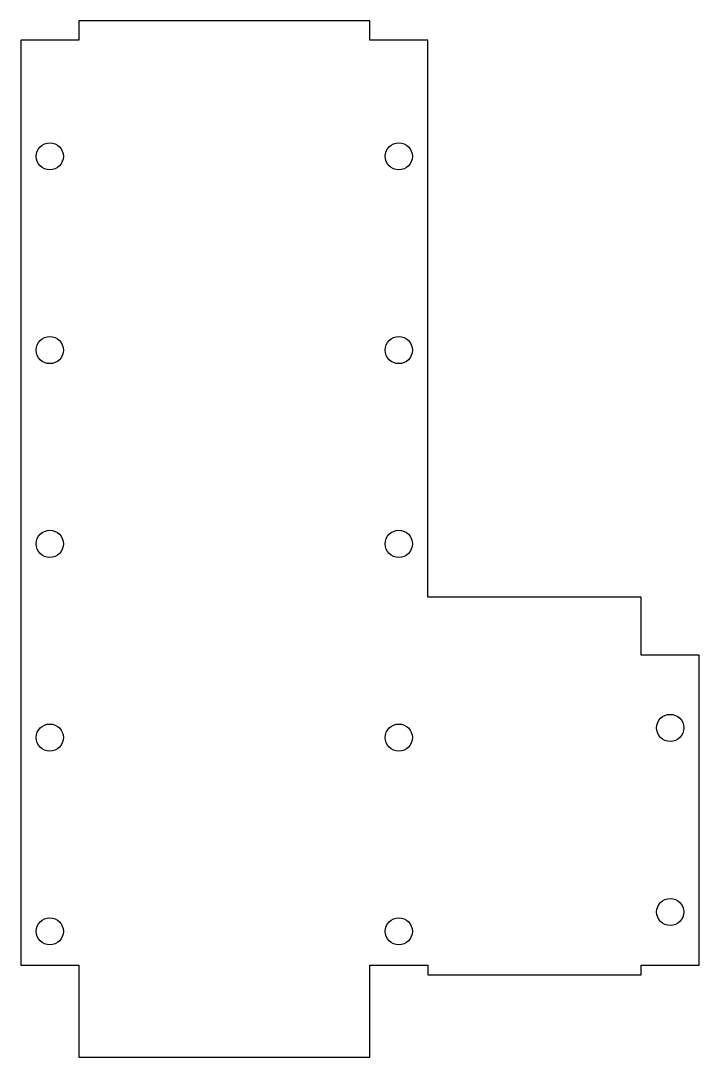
# Model space of a CAD drawing. Extents: x -21 to 49, y 3 to 110.
import ezdxf

# ---------------------------------------------------------------- set-up
doc = ezdxf.new("R2010")
doc.units = 0
doc.layers.add('TOP_PLATE', color=198, linetype='CONTINUOUS')

msp = doc.modelspace()

# ---------------------------------------------------------------- linework, layer by layer
at = {"layer": 'TOP_PLATE'}
msp.add_lwpolyline([(-21, 108), (-21, 12.5), (-15, 12.5), (-15, 3), (15, 3), (15, 12.5), (21, 12.5), (21, 11.5), (43, 11.5), (43, 12.5), (49, 12.5), (49, 44.5), (43, 44.5), (43, 50.5), (21, 50.5), (21, 108), (15, 108), (15, 110), (-15, 110), (-15, 108), (-21, 108)], dxfattribs=at)
for centre in [(-18, 96), (18, 96), (-18, 76), (18, 76), (-18, 56), (18, 56), (46, 37), (-18, 36), (18, 36), (46, 18), (-18, 16), (18, 16)]:
    msp.add_circle(centre, 1.4, dxfattribs=at)

doc.saveas('drawing.dxf')
